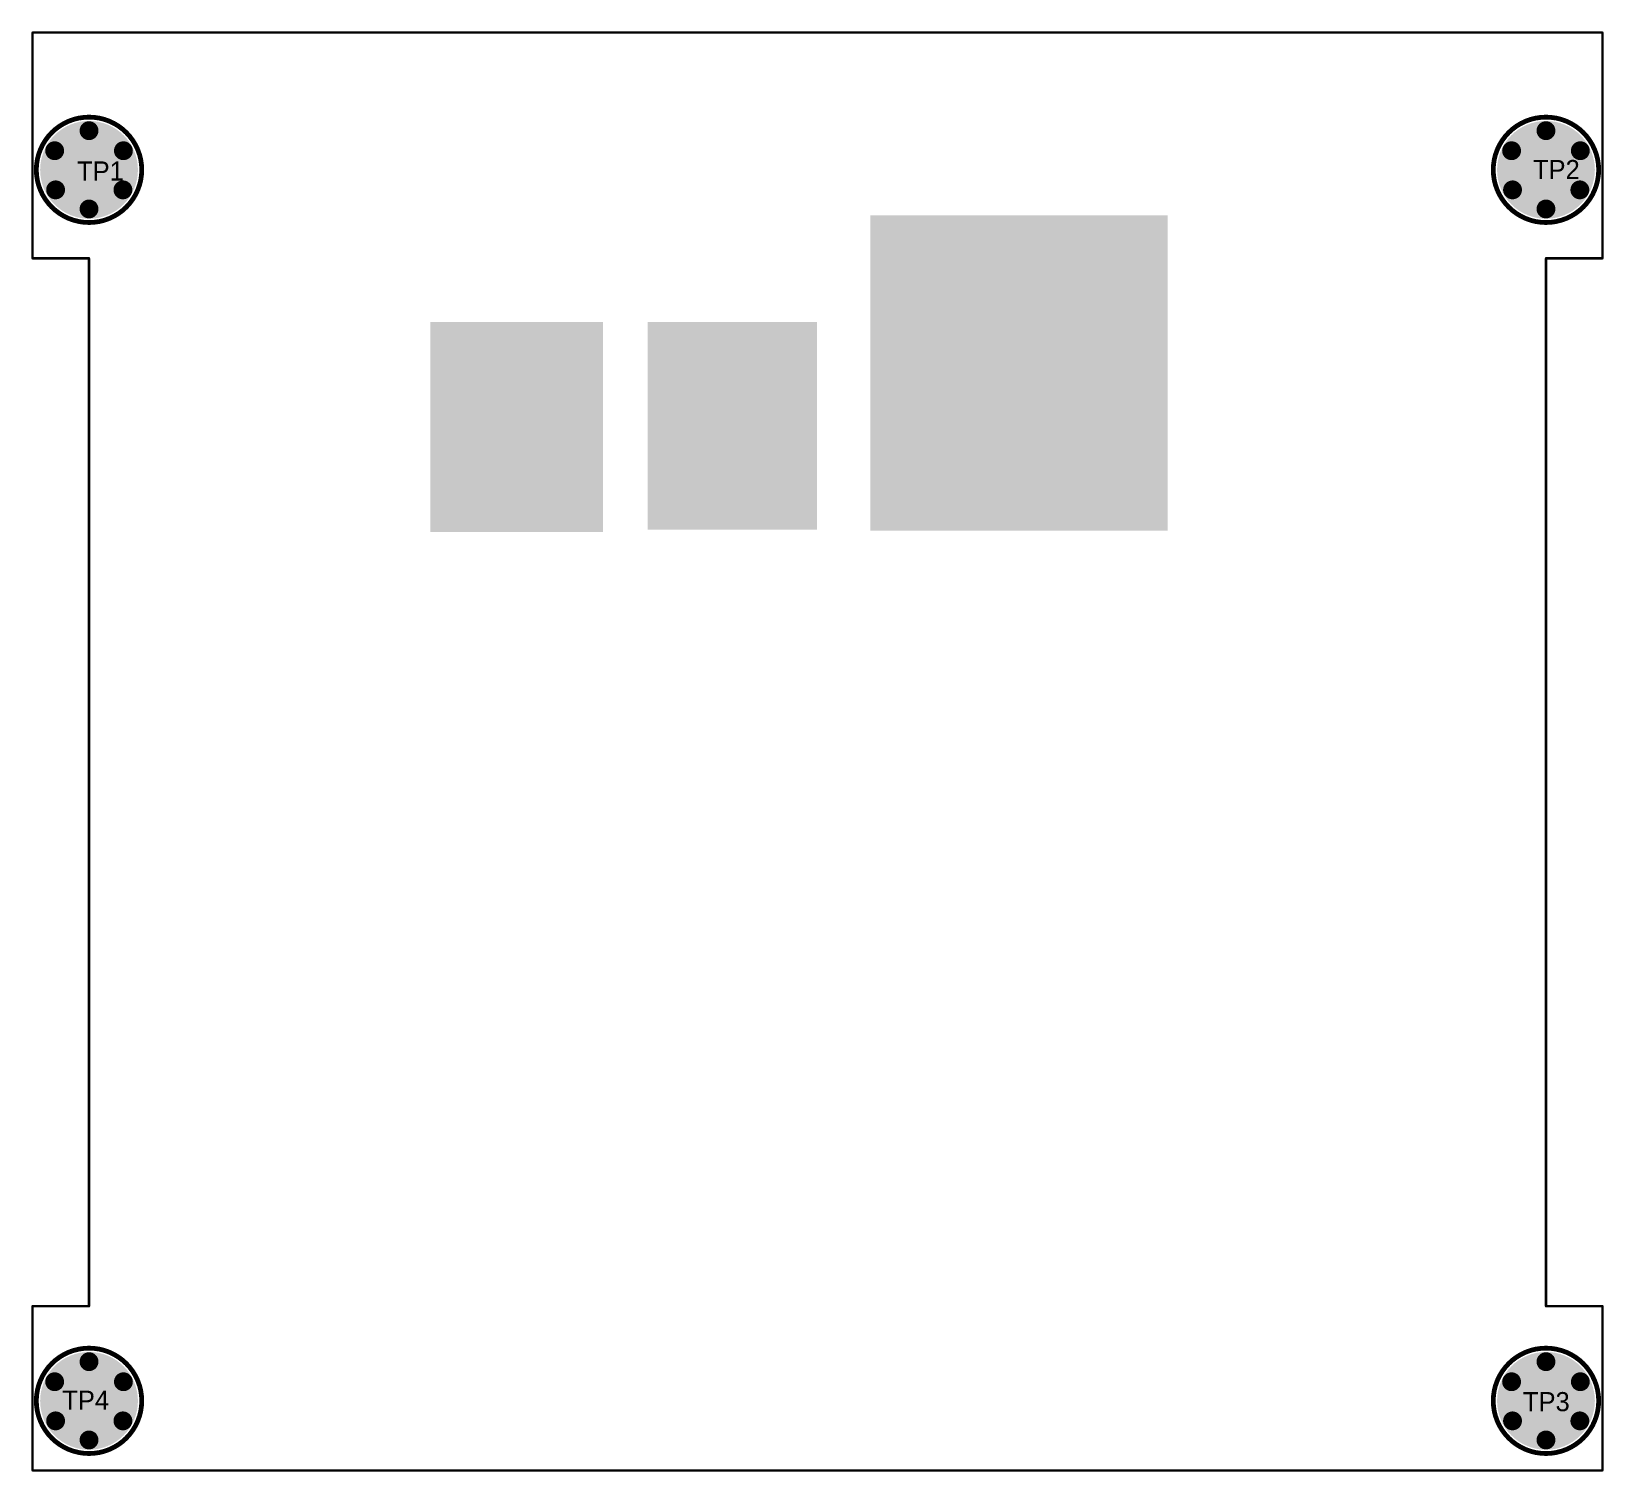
# Model space of a CAD drawing. Extents: x 1.8 to 5.09, y 1.48 to 4.49.
import ezdxf

# ---------------------------------------------------------------- set-up
doc = ezdxf.new("R2010")
doc.units = 0
doc.layers.get('0').update_dxf_attribs({"linetype": 'CONTINUOUS'})
for name, color, linetype in [('BOTTOMLAYER', 5, 'CONTINUOUS'), ('BOTTOMSOLDER', 6, 'CONTINUOUS'), ('KEEPOUTLAYER', 6, 'CONTINUOUS'), ('MECHANICAL1', 6, 'CONTINUOUS'), ('MULTILAYER', 9, 'CONTINUOUS'), ('TOPLAYER', 1, 'CONTINUOUS'), ('TOPOVERLAY', 2, 'CONTINUOUS'), ('TOPSOLDER', 216, 'CONTINUOUS')]:
    doc.layers.add(name, color=color, linetype=linetype)

# ---------------------------------------------------------------- blocks, each defined once
blk = doc.blocks.new('SCREW_M3_1')
at = {"layer": 'BOTTOMLAYER'}
for points, const_width in [([(-0.049213, 0, 1), (0.049213, 0, 1)], 0.098425), ([(-0.007874, 0.082, 1), (0.007874, 0.082, 1)], 0.015748), ([(-0.079874, 0.04, 1), (-0.064126, 0.04, 1)], 0.015748), ([(0.064126, 0.04, 1), (0.079874, 0.04, 1)], 0.015748), ([(-0.077874, -0.042, 1), (-0.062126, -0.042, 1)], 0.015748), ([(0.063126, -0.042, 1), (0.078874, -0.042, 1)], 0.015748), ([(-0.007874, -0.082, 1), (0.007874, -0.082, 1)], 0.015748)]:
    blk.add_lwpolyline(points, format="xyb", close=True, dxfattribs=dict(at, const_width=const_width))
at = {"layer": 'BOTTOMSOLDER'}
for points, const_width in [([(-0.051213, 0, 1), (0.051213, 0, 1)], 0.102425), ([(-0.009874, 0.082, 1), (0.009874, 0.082, 1)], 0.019748), ([(-0.081874, 0.04, 1), (-0.062126, 0.04, 1)], 0.019748), ([(0.062126, 0.04, 1), (0.081874, 0.04, 1)], 0.019748), ([(-0.079874, -0.042, 1), (-0.060126, -0.042, 1)], 0.019748), ([(0.061126, -0.042, 1), (0.080874, -0.042, 1)], 0.019748), ([(-0.009874, -0.082, 1), (0.009874, -0.082, 1)], 0.019748)]:
    blk.add_lwpolyline(points, format="xyb", close=True, dxfattribs=dict(at, const_width=const_width))
at = {"layer": 'MULTILAYER'}
for points, const_width in [([(-0.049213, 0, 1), (0.049213, 0, 1)], 0.098425), ([(-0.007874, 0.082, 1), (0.007874, 0.082, 1)], 0.015748), ([(-0.079874, 0.04, 1), (-0.064126, 0.04, 1)], 0.015748), ([(0.064126, 0.04, 1), (0.079874, 0.04, 1)], 0.015748), ([(-0.077874, -0.042, 1), (-0.062126, -0.042, 1)], 0.015748), ([(0.063126, -0.042, 1), (0.078874, -0.042, 1)], 0.015748), ([(-0.007874, -0.082, 1), (0.007874, -0.082, 1)], 0.015748)]:
    blk.add_lwpolyline(points, format="xyb", close=True, dxfattribs=dict(at, const_width=const_width))
at = {"layer": 'TOPLAYER'}
for points, const_width in [([(-0.049213, 0, 1), (0.049213, 0, 1)], 0.098425), ([(-0.007874, 0.082, 1), (0.007874, 0.082, 1)], 0.015748), ([(-0.079874, 0.04, 1), (-0.064126, 0.04, 1)], 0.015748), ([(0.064126, 0.04, 1), (0.079874, 0.04, 1)], 0.015748), ([(-0.077874, -0.042, 1), (-0.062126, -0.042, 1)], 0.015748), ([(0.063126, -0.042, 1), (0.078874, -0.042, 1)], 0.015748), ([(-0.007874, -0.082, 1), (0.007874, -0.082, 1)], 0.015748)]:
    blk.add_lwpolyline(points, format="xyb", close=True, dxfattribs=dict(at, const_width=const_width))
at = {"layer": 'TOPOVERLAY'}
for points, const_width in [([(0.11039, 0, 1), (-0.11039, 0, 1)], 0.01), ([(-0.11289, 0, 1), (-0.10789, 0, 1)], 0.005), ([(0.10789, 0, 1), (0.11289, 0, 1)], 0.005)]:
    blk.add_lwpolyline(points, format="xyb", close=True, dxfattribs=dict(at, const_width=const_width))
at = {"layer": 'TOPSOLDER'}
for points, const_width in [([(-0.051213, 0, 1), (0.051213, 0, 1)], 0.102425), ([(-0.009874, 0.082, 1), (0.009874, 0.082, 1)], 0.019748), ([(-0.081874, 0.04, 1), (-0.062126, 0.04, 1)], 0.019748), ([(0.062126, 0.04, 1), (0.081874, 0.04, 1)], 0.019748), ([(-0.079874, -0.042, 1), (-0.060126, -0.042, 1)], 0.019748), ([(0.061126, -0.042, 1), (0.080874, -0.042, 1)], 0.019748), ([(-0.009874, -0.082, 1), (0.009874, -0.082, 1)], 0.019748)]:
    blk.add_lwpolyline(points, format="xyb", close=True, dxfattribs=dict(at, const_width=const_width))
blk = doc.blocks.new('SCREW_M3_2')
at = {"layer": 'BOTTOMLAYER'}
for points, const_width in [([(-0.049213, 0, 1), (0.049213, 0, 1)], 0.098425), ([(-0.007874, 0.082, 1), (0.007874, 0.082, 1)], 0.015748), ([(-0.079874, 0.04, 1), (-0.064126, 0.04, 1)], 0.015748), ([(0.064126, 0.04, 1), (0.079874, 0.04, 1)], 0.015748), ([(-0.077874, -0.042, 1), (-0.062126, -0.042, 1)], 0.015748), ([(0.063126, -0.042, 1), (0.078874, -0.042, 1)], 0.015748), ([(-0.007874, -0.082, 1), (0.007874, -0.082, 1)], 0.015748)]:
    blk.add_lwpolyline(points, format="xyb", close=True, dxfattribs=dict(at, const_width=const_width))
at = {"layer": 'BOTTOMSOLDER'}
for points, const_width in [([(-0.051213, 0, 1), (0.051213, 0, 1)], 0.102425), ([(-0.009874, 0.082, 1), (0.009874, 0.082, 1)], 0.019748), ([(-0.081874, 0.04, 1), (-0.062126, 0.04, 1)], 0.019748), ([(0.062126, 0.04, 1), (0.081874, 0.04, 1)], 0.019748), ([(-0.079874, -0.042, 1), (-0.060126, -0.042, 1)], 0.019748), ([(0.061126, -0.042, 1), (0.080874, -0.042, 1)], 0.019748), ([(-0.009874, -0.082, 1), (0.009874, -0.082, 1)], 0.019748)]:
    blk.add_lwpolyline(points, format="xyb", close=True, dxfattribs=dict(at, const_width=const_width))
at = {"layer": 'MULTILAYER'}
for points, const_width in [([(-0.049213, 0, 1), (0.049213, 0, 1)], 0.098425), ([(-0.007874, 0.082, 1), (0.007874, 0.082, 1)], 0.015748), ([(-0.079874, 0.04, 1), (-0.064126, 0.04, 1)], 0.015748), ([(0.064126, 0.04, 1), (0.079874, 0.04, 1)], 0.015748), ([(-0.077874, -0.042, 1), (-0.062126, -0.042, 1)], 0.015748), ([(0.063126, -0.042, 1), (0.078874, -0.042, 1)], 0.015748), ([(-0.007874, -0.082, 1), (0.007874, -0.082, 1)], 0.015748)]:
    blk.add_lwpolyline(points, format="xyb", close=True, dxfattribs=dict(at, const_width=const_width))
at = {"layer": 'TOPLAYER'}
for points, const_width in [([(-0.049213, 0, 1), (0.049213, 0, 1)], 0.098425), ([(-0.007874, 0.082, 1), (0.007874, 0.082, 1)], 0.015748), ([(-0.079874, 0.04, 1), (-0.064126, 0.04, 1)], 0.015748), ([(0.064126, 0.04, 1), (0.079874, 0.04, 1)], 0.015748), ([(-0.077874, -0.042, 1), (-0.062126, -0.042, 1)], 0.015748), ([(0.063126, -0.042, 1), (0.078874, -0.042, 1)], 0.015748), ([(-0.007874, -0.082, 1), (0.007874, -0.082, 1)], 0.015748)]:
    blk.add_lwpolyline(points, format="xyb", close=True, dxfattribs=dict(at, const_width=const_width))
at = {"layer": 'TOPOVERLAY'}
for points, const_width in [([(0.11039, 0, 1), (-0.11039, 0, 1)], 0.01), ([(-0.11289, 0, 1), (-0.10789, 0, 1)], 0.005), ([(0.10789, 0, 1), (0.11289, 0, 1)], 0.005)]:
    blk.add_lwpolyline(points, format="xyb", close=True, dxfattribs=dict(at, const_width=const_width))
at = {"layer": 'TOPSOLDER'}
for points, const_width in [([(-0.051213, 0, 1), (0.051213, 0, 1)], 0.102425), ([(-0.009874, 0.082, 1), (0.009874, 0.082, 1)], 0.019748), ([(-0.081874, 0.04, 1), (-0.062126, 0.04, 1)], 0.019748), ([(0.062126, 0.04, 1), (0.081874, 0.04, 1)], 0.019748), ([(-0.079874, -0.042, 1), (-0.060126, -0.042, 1)], 0.019748), ([(0.061126, -0.042, 1), (0.080874, -0.042, 1)], 0.019748), ([(-0.009874, -0.082, 1), (0.009874, -0.082, 1)], 0.019748)]:
    blk.add_lwpolyline(points, format="xyb", close=True, dxfattribs=dict(at, const_width=const_width))
blk = doc.blocks.new('SCREW_M3_3')
at = {"layer": 'BOTTOMLAYER'}
for points, const_width in [([(-0.049213, 0, 1), (0.049213, 0, 1)], 0.098425), ([(-0.007874, 0.082, 1), (0.007874, 0.082, 1)], 0.015748), ([(-0.079874, 0.04, 1), (-0.064126, 0.04, 1)], 0.015748), ([(0.064126, 0.04, 1), (0.079874, 0.04, 1)], 0.015748), ([(-0.077874, -0.042, 1), (-0.062126, -0.042, 1)], 0.015748), ([(0.063126, -0.042, 1), (0.078874, -0.042, 1)], 0.015748), ([(-0.007874, -0.082, 1), (0.007874, -0.082, 1)], 0.015748)]:
    blk.add_lwpolyline(points, format="xyb", close=True, dxfattribs=dict(at, const_width=const_width))
at = {"layer": 'BOTTOMSOLDER'}
for points, const_width in [([(-0.051213, 0, 1), (0.051213, 0, 1)], 0.102425), ([(-0.009874, 0.082, 1), (0.009874, 0.082, 1)], 0.019748), ([(-0.081874, 0.04, 1), (-0.062126, 0.04, 1)], 0.019748), ([(0.062126, 0.04, 1), (0.081874, 0.04, 1)], 0.019748), ([(-0.079874, -0.042, 1), (-0.060126, -0.042, 1)], 0.019748), ([(0.061126, -0.042, 1), (0.080874, -0.042, 1)], 0.019748), ([(-0.009874, -0.082, 1), (0.009874, -0.082, 1)], 0.019748)]:
    blk.add_lwpolyline(points, format="xyb", close=True, dxfattribs=dict(at, const_width=const_width))
at = {"layer": 'MULTILAYER'}
for points, const_width in [([(-0.049213, 0, 1), (0.049213, 0, 1)], 0.098425), ([(-0.007874, 0.082, 1), (0.007874, 0.082, 1)], 0.015748), ([(-0.079874, 0.04, 1), (-0.064126, 0.04, 1)], 0.015748), ([(0.064126, 0.04, 1), (0.079874, 0.04, 1)], 0.015748), ([(-0.077874, -0.042, 1), (-0.062126, -0.042, 1)], 0.015748), ([(0.063126, -0.042, 1), (0.078874, -0.042, 1)], 0.015748), ([(-0.007874, -0.082, 1), (0.007874, -0.082, 1)], 0.015748)]:
    blk.add_lwpolyline(points, format="xyb", close=True, dxfattribs=dict(at, const_width=const_width))
at = {"layer": 'TOPLAYER'}
for points, const_width in [([(-0.049213, 0, 1), (0.049213, 0, 1)], 0.098425), ([(-0.007874, 0.082, 1), (0.007874, 0.082, 1)], 0.015748), ([(-0.079874, 0.04, 1), (-0.064126, 0.04, 1)], 0.015748), ([(0.064126, 0.04, 1), (0.079874, 0.04, 1)], 0.015748), ([(-0.077874, -0.042, 1), (-0.062126, -0.042, 1)], 0.015748), ([(0.063126, -0.042, 1), (0.078874, -0.042, 1)], 0.015748), ([(-0.007874, -0.082, 1), (0.007874, -0.082, 1)], 0.015748)]:
    blk.add_lwpolyline(points, format="xyb", close=True, dxfattribs=dict(at, const_width=const_width))
at = {"layer": 'TOPOVERLAY'}
for points, const_width in [([(0.11039, 0, 1), (-0.11039, 0, 1)], 0.01), ([(-0.11289, 0, 1), (-0.10789, 0, 1)], 0.005), ([(0.10789, 0, 1), (0.11289, 0, 1)], 0.005)]:
    blk.add_lwpolyline(points, format="xyb", close=True, dxfattribs=dict(at, const_width=const_width))
at = {"layer": 'TOPSOLDER'}
for points, const_width in [([(-0.051213, 0, 1), (0.051213, 0, 1)], 0.102425), ([(-0.009874, 0.082, 1), (0.009874, 0.082, 1)], 0.019748), ([(-0.081874, 0.04, 1), (-0.062126, 0.04, 1)], 0.019748), ([(0.062126, 0.04, 1), (0.081874, 0.04, 1)], 0.019748), ([(-0.079874, -0.042, 1), (-0.060126, -0.042, 1)], 0.019748), ([(0.061126, -0.042, 1), (0.080874, -0.042, 1)], 0.019748), ([(-0.009874, -0.082, 1), (0.009874, -0.082, 1)], 0.019748)]:
    blk.add_lwpolyline(points, format="xyb", close=True, dxfattribs=dict(at, const_width=const_width))
blk = doc.blocks.new('SCREW_M3_4')
at = {"layer": 'BOTTOMLAYER'}
for points, const_width in [([(-0.049213, 0, 1), (0.049213, 0, 1)], 0.098425), ([(-0.007874, 0.082, 1), (0.007874, 0.082, 1)], 0.015748), ([(-0.079874, 0.04, 1), (-0.064126, 0.04, 1)], 0.015748), ([(0.064126, 0.04, 1), (0.079874, 0.04, 1)], 0.015748), ([(-0.077874, -0.042, 1), (-0.062126, -0.042, 1)], 0.015748), ([(0.063126, -0.042, 1), (0.078874, -0.042, 1)], 0.015748), ([(-0.007874, -0.082, 1), (0.007874, -0.082, 1)], 0.015748)]:
    blk.add_lwpolyline(points, format="xyb", close=True, dxfattribs=dict(at, const_width=const_width))
at = {"layer": 'BOTTOMSOLDER'}
for points, const_width in [([(-0.051213, 0, 1), (0.051213, 0, 1)], 0.102425), ([(-0.009874, 0.082, 1), (0.009874, 0.082, 1)], 0.019748), ([(-0.081874, 0.04, 1), (-0.062126, 0.04, 1)], 0.019748), ([(0.062126, 0.04, 1), (0.081874, 0.04, 1)], 0.019748), ([(-0.079874, -0.042, 1), (-0.060126, -0.042, 1)], 0.019748), ([(0.061126, -0.042, 1), (0.080874, -0.042, 1)], 0.019748), ([(-0.009874, -0.082, 1), (0.009874, -0.082, 1)], 0.019748)]:
    blk.add_lwpolyline(points, format="xyb", close=True, dxfattribs=dict(at, const_width=const_width))
at = {"layer": 'MULTILAYER'}
for points, const_width in [([(-0.049213, 0, 1), (0.049213, 0, 1)], 0.098425), ([(-0.007874, 0.082, 1), (0.007874, 0.082, 1)], 0.015748), ([(-0.079874, 0.04, 1), (-0.064126, 0.04, 1)], 0.015748), ([(0.064126, 0.04, 1), (0.079874, 0.04, 1)], 0.015748), ([(-0.077874, -0.042, 1), (-0.062126, -0.042, 1)], 0.015748), ([(0.063126, -0.042, 1), (0.078874, -0.042, 1)], 0.015748), ([(-0.007874, -0.082, 1), (0.007874, -0.082, 1)], 0.015748)]:
    blk.add_lwpolyline(points, format="xyb", close=True, dxfattribs=dict(at, const_width=const_width))
at = {"layer": 'TOPLAYER'}
for points, const_width in [([(-0.049213, 0, 1), (0.049213, 0, 1)], 0.098425), ([(-0.007874, 0.082, 1), (0.007874, 0.082, 1)], 0.015748), ([(-0.079874, 0.04, 1), (-0.064126, 0.04, 1)], 0.015748), ([(0.064126, 0.04, 1), (0.079874, 0.04, 1)], 0.015748), ([(-0.077874, -0.042, 1), (-0.062126, -0.042, 1)], 0.015748), ([(0.063126, -0.042, 1), (0.078874, -0.042, 1)], 0.015748), ([(-0.007874, -0.082, 1), (0.007874, -0.082, 1)], 0.015748)]:
    blk.add_lwpolyline(points, format="xyb", close=True, dxfattribs=dict(at, const_width=const_width))
at = {"layer": 'TOPOVERLAY'}
for points, const_width in [([(0.11039, 0, 1), (-0.11039, 0, 1)], 0.01), ([(-0.11289, 0, 1), (-0.10789, 0, 1)], 0.005), ([(0.10789, 0, 1), (0.11289, 0, 1)], 0.005)]:
    blk.add_lwpolyline(points, format="xyb", close=True, dxfattribs=dict(at, const_width=const_width))
at = {"layer": 'TOPSOLDER'}
for points, const_width in [([(-0.051213, 0, 1), (0.051213, 0, 1)], 0.102425), ([(-0.009874, 0.082, 1), (0.009874, 0.082, 1)], 0.019748), ([(-0.081874, 0.04, 1), (-0.062126, 0.04, 1)], 0.019748), ([(0.062126, 0.04, 1), (0.081874, 0.04, 1)], 0.019748), ([(-0.079874, -0.042, 1), (-0.060126, -0.042, 1)], 0.019748), ([(0.061126, -0.042, 1), (0.080874, -0.042, 1)], 0.019748), ([(-0.009874, -0.082, 1), (0.009874, -0.082, 1)], 0.019748)]:
    blk.add_lwpolyline(points, format="xyb", close=True, dxfattribs=dict(at, const_width=const_width))

msp = doc.modelspace()

# ---------------------------------------------------------------- linework, layer by layer
at = {"layer": 'KEEPOUTLAYER', "const_width": 0.005}
for points in [[(1.800709, 4.491142), (5.08811, 4.491142)], [(1.800709, 4.018331), (1.800709, 4.491142)], [(5.08811, 4.018331), (5.08811, 4.491142)], [(1.800709, 4.018331), (1.918709, 4.018331)], [(1.918709, 3.844331), (1.918709, 4.018331)], [(4.97011, 4.018331), (5.08811, 4.018331)], [(4.97011, 3.844331), (4.97011, 4.018331)], [(1.918709, 1.823331), (1.918709, 3.844331)], [(4.97011, 1.823331), (4.97011, 3.844331)], [(1.800709, 1.479331), (1.800709, 1.823331)], [(1.800709, 1.823331), (1.918709, 1.823331)], [(4.97011, 1.823331), (5.08811, 1.823331)], [(5.08811, 1.479331), (5.08811, 1.823331)], [(1.800709, 1.479331), (5.08811, 1.479331)]]:
    msp.add_lwpolyline(points, dxfattribs=at)
at = {"layer": 'KEEPOUTLAYER', "const_width": 0.0025}
for points in [[(1.799459, 4.491142, 1), (1.801959, 4.491142, 1)], [(1.799459, 4.491142, 1), (1.801959, 4.491142, 1)], [(5.08686, 4.491142, 1), (5.08936, 4.491142, 1)], [(5.08686, 4.491142, 1), (5.08936, 4.491142, 1)], [(1.799459, 4.018331, 1), (1.801959, 4.018331, 1)], [(1.799459, 4.018331, 1), (1.801959, 4.018331, 1)], [(1.917459, 4.018331, 1), (1.919959, 4.018331, 1)], [(1.917459, 4.018331, 1), (1.919959, 4.018331, 1)], [(4.96886, 4.018331, 1), (4.97136, 4.018331, 1)], [(4.96886, 4.018331, 1), (4.97136, 4.018331, 1)], [(5.08686, 4.018331, 1), (5.08936, 4.018331, 1)], [(5.08686, 4.018331, 1), (5.08936, 4.018331, 1)], [(1.917459, 3.844331, 1), (1.919959, 3.844331, 1)], [(1.917459, 3.844331, 1), (1.919959, 3.844331, 1)], [(4.96886, 3.844331, 1), (4.97136, 3.844331, 1)], [(4.96886, 3.844331, 1), (4.97136, 3.844331, 1)], [(1.799459, 1.823331, 1), (1.801959, 1.823331, 1)], [(1.799459, 1.823331, 1), (1.801959, 1.823331, 1)], [(1.917459, 1.823331, 1), (1.919959, 1.823331, 1)], [(1.917459, 1.823331, 1), (1.919959, 1.823331, 1)], [(4.96886, 1.823331, 1), (4.97136, 1.823331, 1)], [(4.96886, 1.823331, 1), (4.97136, 1.823331, 1)], [(5.08686, 1.823331, 1), (5.08936, 1.823331, 1)], [(5.08686, 1.823331, 1), (5.08936, 1.823331, 1)], [(1.799459, 1.479331, 1), (1.801959, 1.479331, 1)], [(1.799459, 1.479331, 1), (1.801959, 1.479331, 1)], [(5.08686, 1.479331, 1), (5.08936, 1.479331, 1)], [(5.08686, 1.479331, 1), (5.08936, 1.479331, 1)]]:
    msp.add_lwpolyline(points, format="xyb", close=True, dxfattribs=at)
at = {"layer": 'MECHANICAL1', "const_width": 0.005}
for points in [[(1.800709, 4.018331), (1.800709, 4.491142)], [(1.800709, 4.491142), (5.08811, 4.491142)], [(5.08811, 4.018331), (5.08811, 4.491142)], [(1.800709, 4.018331), (1.918709, 4.018331)], [(1.918709, 3.844331), (1.918709, 4.018331)], [(4.97011, 3.844331), (4.97011, 4.018331)], [(4.97011, 4.018331), (5.08811, 4.018331)], [(1.918709, 1.823331), (1.918709, 3.844331)], [(4.97011, 1.823331), (4.97011, 3.844331)], [(1.800709, 1.823331), (1.918709, 1.823331)], [(1.800709, 1.479331), (1.800709, 1.823331)], [(4.97011, 1.823331), (5.08811, 1.823331)], [(5.08811, 1.479331), (5.08811, 1.823331)], [(1.800709, 1.479331), (5.08811, 1.479331)]]:
    msp.add_lwpolyline(points, dxfattribs=at)
at = {"layer": 'MECHANICAL1', "const_width": 0.0025}
for points in [[(1.799459, 4.491142, 1), (1.801959, 4.491142, 1)], [(1.799459, 4.491142, 1), (1.801959, 4.491142, 1)], [(5.08686, 4.491142, 1), (5.08936, 4.491142, 1)], [(5.08686, 4.491142, 1), (5.08936, 4.491142, 1)], [(1.799459, 4.018331, 1), (1.801959, 4.018331, 1)], [(1.799459, 4.018331, 1), (1.801959, 4.018331, 1)], [(1.917459, 4.018331, 1), (1.919959, 4.018331, 1)], [(1.917459, 4.018331, 1), (1.919959, 4.018331, 1)], [(4.96886, 4.018331, 1), (4.97136, 4.018331, 1)], [(4.96886, 4.018331, 1), (4.97136, 4.018331, 1)], [(5.08686, 4.018331, 1), (5.08936, 4.018331, 1)], [(5.08686, 4.018331, 1), (5.08936, 4.018331, 1)], [(1.917459, 3.844331, 1), (1.919959, 3.844331, 1)], [(1.917459, 3.844331, 1), (1.919959, 3.844331, 1)], [(4.96886, 3.844331, 1), (4.97136, 3.844331, 1)], [(4.96886, 3.844331, 1), (4.97136, 3.844331, 1)], [(1.799459, 1.823331, 1), (1.801959, 1.823331, 1)], [(1.799459, 1.823331, 1), (1.801959, 1.823331, 1)], [(1.917459, 1.823331, 1), (1.919959, 1.823331, 1)], [(1.917459, 1.823331, 1), (1.919959, 1.823331, 1)], [(4.96886, 1.823331, 1), (4.97136, 1.823331, 1)], [(4.96886, 1.823331, 1), (4.97136, 1.823331, 1)], [(5.08686, 1.823331, 1), (5.08936, 1.823331, 1)], [(5.08686, 1.823331, 1), (5.08936, 1.823331, 1)], [(1.799459, 1.479331, 1), (1.801959, 1.479331, 1)], [(1.799459, 1.479331, 1), (1.801959, 1.479331, 1)], [(5.08686, 1.479331, 1), (5.08936, 1.479331, 1)], [(5.08686, 1.479331, 1), (5.08936, 1.479331, 1)]]:
    msp.add_lwpolyline(points, format="xyb", close=True, dxfattribs=at)
at = {"layer": 'TOPOVERLAY'}
for points in [[(3.554709, 3.447535), (4.177937, 3.447535), (3.554709, 4.108567), (4.177937, 4.108567)], [(2.633417, 3.445), (2.995, 3.445), (2.633417, 3.88522), (2.995, 3.88522)], [(3.088709, 3.45022), (3.443039, 3.45022), (3.088709, 3.88522), (3.443039, 3.88522)]]:
    msp.add_solid(points, dxfattribs=at)

# ---------------------------------------------------------------- block references
for name, p in [('SCREW_M3_1', (1.918819, 4.20374)), ('SCREW_M3_2', (4.97, 4.20374)), ('SCREW_M3_4', (1.918819, 1.625)), ('SCREW_M3_3', (4.97, 1.625))]:
    msp.add_blockref(name, p)

# ---------------------------------------------------------------- texts
for s, p in [('TP1', (1.893709, 4.181331)), ('TP2', (4.942709, 4.184331)), ('TP4', (1.862709, 1.606331)), ('TP3', (4.921709, 1.603331))]:
    msp.add_text(s, height=0.04, dxfattribs=at).set_placement(p)

doc.saveas('drawing.dxf')
